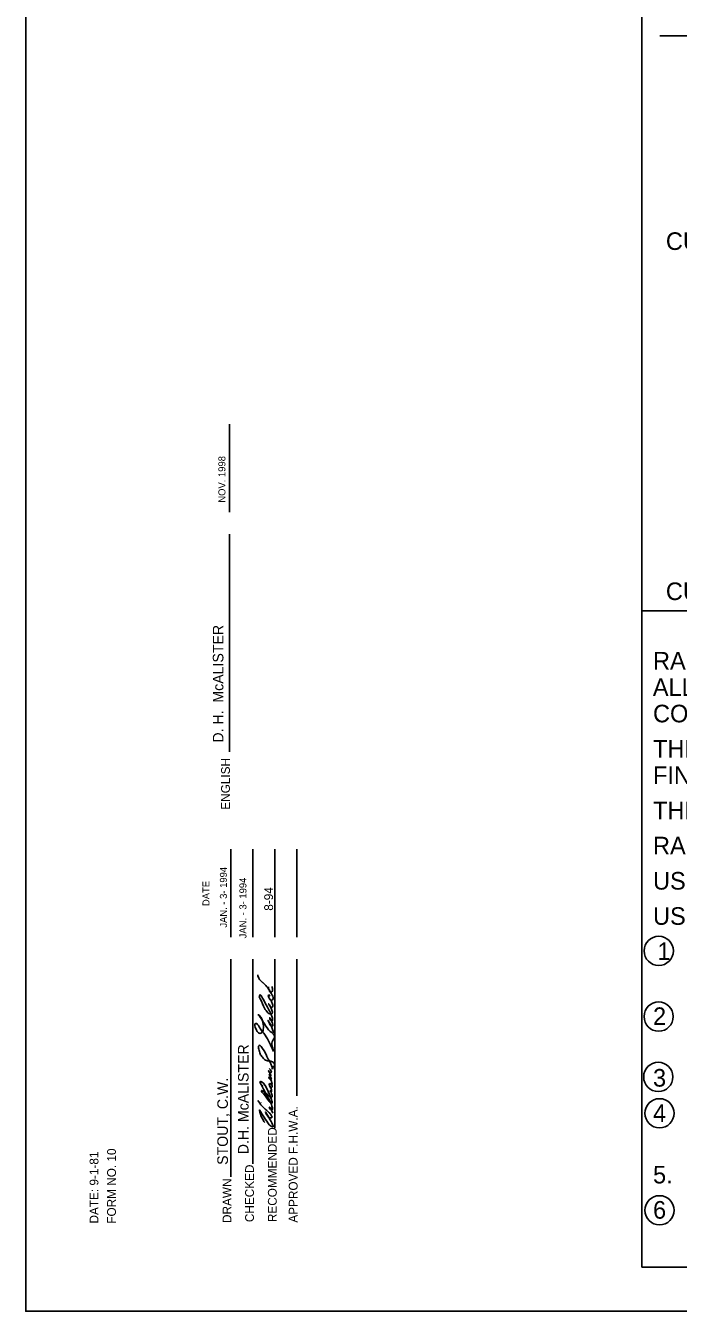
# Model space of a CAD drawing. Extents: x 1000 to 1107, y 1000 to 1121.
# Drawn here: x 1000 to 1007.41, y 1000 to 1014.6 of the extents above; entities that cross this region are included whole.
import ezdxf

# ---------------------------------------------------------------- set-up
doc = ezdxf.new("R2010")
doc.units = 0
for name, color, linetype in [('Level 1', 7, 'Continuous'), ('Level 10', 7, 'Continuous'), ('Level 11', 7, 'Continuous'), ('Level 15', 7, 'Continuous'), ('SB_PL_CUTLINE_PR', 7, 'Continuous'), ('SB_PL_INFOSTD_PT', 7, 'Continuous'), ('SB_PL_SBL4_PR', 7, 'Continuous')]:
    doc.layers.add(name, color=color, linetype=linetype)

msp = doc.modelspace()

# ---------------------------------------------------------------- linework, layer by layer
at = {"layer": 'Level 1'}
for p, q in [((1007.864, 1014.486), (1007.205, 1014.486)), ((1007, 1007.955), (1023.213, 1007.955))]:
    msp.add_line(p, q, dxfattribs=at)
for centre in [(1007.192, 1004.093), (1007.191, 1003.347), (1007.187, 1002.661), (1007.201, 1002.248), (1007.201, 1001.146)]:
    msp.add_circle(centre, 0.166, dxfattribs=at)
at = {"layer": 'Level 10'}
for p, q in [((1007, 1021.5), (1007, 1000.5)), ((1035.5, 1000.5), (1007, 1000.5)), ((1036, 1000), (1000, 1000))]:
    msp.add_line(p, q, dxfattribs=at)
at = {"layer": 'Level 11'}
msp.add_lwpolyline([(1007, 1000.5), (1035.5, 1000.5), (1035.5, 1021.5), (1007, 1021.5)], close=True, dxfattribs=at)
at = {"layer": 'Level 15'}
for p, q in [((1002.314, 1009.075), (1002.314, 1010.075)), ((1002.314, 1006.355), (1002.314, 1008.825)), ((1002.331, 1004.248), (1002.331, 1005.248)), ((1002.581, 1004.248), (1002.581, 1005.248)), ((1002.831, 1004.248), (1002.831, 1005.248)), ((1003.081, 1004.248), (1003.081, 1005.248)), ((1002.331, 1001.528), (1002.331, 1003.998)), ((1002.581, 1001.673), (1002.581, 1003.998)), ((1002.831, 1002.081), (1002.831, 1003.998)), ((1003.081, 1002.448), (1003.081, 1003.998))]:
    msp.add_line(p, q, dxfattribs=at)
for points in [[(1002.814, 1003.162), (1002.784, 1003.25), (1002.754, 1003.303), (1002.768, 1003.272), (1002.785, 1003.243), (1002.802, 1003.236), (1002.802, 1003.272), (1002.782, 1003.32), (1002.773, 1003.334), (1002.775, 1003.317), (1002.788, 1003.301), (1002.801, 1003.299), (1002.804, 1003.317), (1002.794, 1003.359), (1002.751, 1003.446), (1002.747, 1003.453), (1002.69, 1003.557), (1002.674, 1003.583), (1002.666, 1003.591), (1002.656, 1003.582), (1002.663, 1003.548), (1002.714, 1003.441), (1002.752, 1003.391), (1002.772, 1003.378), (1002.787, 1003.377), (1002.801, 1003.383), (1002.801, 1003.41), (1002.782, 1003.454), (1002.761, 1003.492), (1002.782, 1003.458), (1002.801, 1003.453), (1002.806, 1003.463), (1002.796, 1003.508), (1002.778, 1003.542), (1002.758, 1003.574), (1002.758, 1003.588), (1002.772, 1003.588), (1002.764, 1003.575), (1002.77, 1003.55), (1002.777, 1003.539), (1002.798, 1003.531), (1002.81, 1003.547), (1002.806, 1003.577), (1002.777, 1003.631), (1002.693, 1003.732), (1002.689, 1003.735), (1002.649, 1003.782), (1002.639, 1003.805), (1002.638, 1003.821)], [(1002.76, 1003.686), (1002.77, 1003.633), (1002.781, 1003.623), (1002.794, 1003.624), (1002.802, 1003.64), (1002.799, 1003.687)], [(1002.817, 1002.951), (1002.77, 1003.05), (1002.72, 1003.136), (1002.652, 1003.229), (1002.613, 1003.268), (1002.605, 1003.263), (1002.603, 1003.24), (1002.622, 1003.191), (1002.636, 1003.168), (1002.651, 1003.158), (1002.672, 1003.157), (1002.687, 1003.166), (1002.7, 1003.217), (1002.699, 1003.257), (1002.687, 1003.306), (1002.686, 1003.312), (1002.668, 1003.344), (1002.642, 1003.369), (1002.655, 1003.352), (1002.715, 1003.26), (1002.779, 1003.178), (1002.828, 1003.119), (1002.818, 1003.092), (1002.799, 1003.059), (1002.803, 1003.001), (1002.816, 1002.949)], [(1002.802, 1002.751), (1002.794, 1002.79), (1002.776, 1002.827), (1002.73, 1002.915), (1002.684, 1002.995), (1002.652, 1003.02), (1002.643, 1002.999), (1002.648, 1002.976), (1002.663, 1002.923), (1002.689, 1002.885), (1002.723, 1002.853), (1002.775, 1002.842), (1002.811, 1002.827), (1002.827, 1002.792), (1002.819, 1002.783), (1002.815, 1002.779), (1002.808, 1002.751)], [(1002.807, 1002.248), (1002.787, 1002.299), (1002.774, 1002.317), (1002.77, 1002.319), (1002.794, 1002.285), (1002.803, 1002.291), (1002.803, 1002.31), (1002.777, 1002.383), (1002.729, 1002.46), (1002.686, 1002.505), (1002.681, 1002.507), (1002.68, 1002.498), (1002.688, 1002.484), (1002.756, 1002.398), (1002.781, 1002.369), (1002.799, 1002.364), (1002.793, 1002.398), (1002.791, 1002.404), (1002.76, 1002.485), (1002.719, 1002.565), (1002.673, 1002.611), (1002.666, 1002.612), (1002.661, 1002.606), (1002.668, 1002.587), (1002.712, 1002.502), (1002.761, 1002.446), (1002.786, 1002.431), (1002.795, 1002.432), (1002.799, 1002.436), (1002.792, 1002.474), (1002.778, 1002.504), (1002.778, 1002.5), (1002.788, 1002.489), (1002.792, 1002.502), (1002.777, 1002.547), (1002.765, 1002.581), (1002.786, 1002.539), (1002.796, 1002.544), (1002.792, 1002.574), (1002.784, 1002.584), (1002.775, 1002.589), (1002.792, 1002.572), (1002.798, 1002.598), (1002.763, 1002.647), (1002.76, 1002.656), (1002.77, 1002.658), (1002.792, 1002.634), (1002.783, 1002.662), (1002.781, 1002.667), (1002.766, 1002.689), (1002.785, 1002.673), (1002.775, 1002.698), (1002.759, 1002.734), (1002.773, 1002.71), (1002.786, 1002.706), (1002.791, 1002.715), (1002.782, 1002.74), (1002.765, 1002.756)], [(1002.717, 1002.142), (1002.676, 1002.213), (1002.656, 1002.287), (1002.696, 1002.22), (1002.752, 1002.141), (1002.792, 1002.099), (1002.81, 1002.095), (1002.805, 1002.119), (1002.767, 1002.191), (1002.724, 1002.261), (1002.749, 1002.217), (1002.783, 1002.196), (1002.797, 1002.2), (1002.788, 1002.228), (1002.763, 1002.257), (1002.759, 1002.261), (1002.683, 1002.331), (1002.638, 1002.394)]]:
    msp.add_spline(points, degree=3, dxfattribs=at)
at = {"layer": 'SB_PL_CUTLINE_PR'}
msp.add_lwpolyline([(1000, 1022), (1036, 1022), (1036, 1000), (1000, 1000)], close=True, dxfattribs=at)
at = {"layer": 'SB_PL_SBL4_PR'}
msp.add_lwpolyline([(1007, 1000.5), (1035.5, 1000.5), (1035.5, 1021.5), (1007, 1021.5)], close=True, dxfattribs=at)

# ---------------------------------------------------------------- texts
at = {"layer": 'Level 1'}
for s, p in [('CURB', (1007.273, 1012.055)), ('CURB', (1007.273, 1008.078)), ("RAMPS SHALL BE PAID PER SQ. YARD OF 4'' CONC. SIDEWALK AND THE UNIT PRICE SHALL INCLUDE", (1007.127, 1007.289)), ('ALL MATERIALS, FORMS,', (1007.125, 1006.989)), ('CONSTRUCTION.', (1007.127, 1006.689)), ("THE RAMP SHALL BE CONSTRUCTED OF CLASS ''A'' CONCRETE.  A BROOM FINISH OR EQUAL NON-SKID", (1007.127, 1006.289)), ('FINISH IS REQUIRED.', (1007.127, 1005.989)), ('THE NORMAL GUTTER LINE SHALL BE MAINTAINED THROUGH THE AREA OF THE RAMP.', (1007.127, 1005.589)), ('RAMPS SHOULD BE LOCATED WITHIN MARKED LIMITS OF CROSSWALKS.', (1007.127, 1005.189)), ('USE RAMP TYPE 3 WHEN POINT A TO B IS LESS THAN 20 FEET.', (1007.127, 1004.789)), ('USE RAMP TYPE 4 WHEN POINT A TO B IS 20 FEET OR MORE.', (1007.127, 1004.389)), ('1', (1007.177, 1003.989)), ('2', (1007.127, 1003.251)), ('3', (1007.127, 1002.551)), ('4', (1007.127, 1002.151)), ('5.', (1007.127, 1001.451)), ('6', (1007.127, 1001.051))]:
    msp.add_text(s, height=0.2, dxfattribs=at).set_placement(p)
at = {"layer": 'Level 15'}
for s, height, rotation, p in [('NOV. 1998', 0.08, 90, (1002.269, 1009.184)), (' D. H.  McALISTER', 0.12, 90, (1002.246, 1006.414)), ('ENGLISH', 0.1, 90, (1002.32, 1005.697)), ('JAN. - 3- 1994', 0.08, 90, (1002.286, 1004.357)), ('DATE', 0.08, 90, (1002.088, 1004.602)), ('JAN. - 3- 1994', 0.08, 90, (1002.508, 1004.235)), ('8-94', 0.1, 90, (1002.81, 1004.549)), ('.', 0.0515, 269.9999, (1002.656, 1003.609)), ('D.H. McALISTER', 0.12, 90, (1002.532, 1001.783)), ('.', 0.0515, 269.9999, (1002.769, 1002.862)), ('STOUT, C.W.', 0.12, 90, (1002.297, 1001.662)), ('.', 0.0515, 269.9999, (1002.691, 1002.577)), ('.', 0.0515, 269.9999, (1002.671, 1002.381)), ('APPROVED F.H.W.A.', 0.1, 90, (1003.089, 1001.006)), ('RECOMMENDED', 0.1, 90, (1002.852, 1001.012)), ('DATE: 9-1-81', 0.1, 90, (1000.826, 1000.996)), ('FORM NO. 10', 0.1, 90, (1001.025, 1000.994)), ('CHECKED', 0.1, 90, (1002.593, 1001.012)), ('DRAWN', 0.1, 90, (1002.337, 1001.002))]:
    msp.add_text(s, height=height, rotation=rotation, dxfattribs=at).set_placement(p)
at = {"layer": 'SB_PL_INFOSTD_PT'}
msp.add_text('CELL:SP', height=0.0005, dxfattribs=at).set_placement((1000.001, 999.999))

doc.saveas('drawing.dxf')
